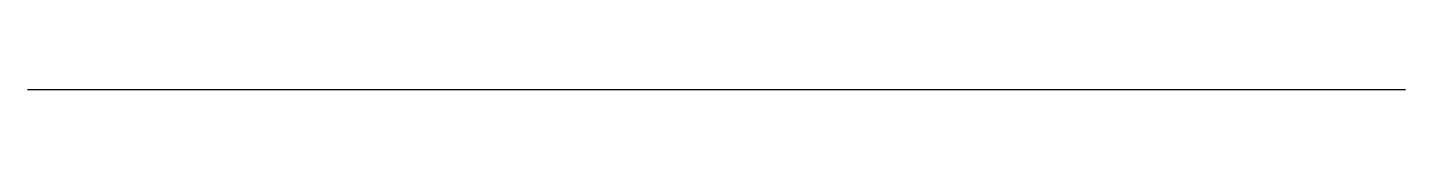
# Model space of a CAD drawing. Header units: metres. Extents: x 0 to 10, y 0 to 0.
import ezdxf

# ---------------------------------------------------------------- set-up
doc = ezdxf.new("R2010")
doc.units = ezdxf.units.M
doc.header["$MEASUREMENT"] = 0

msp = doc.modelspace()

# ---------------------------------------------------------------- linework, layer by layer
msp.add_line((0, 0), (10, 0))

doc.saveas('drawing.dxf')
